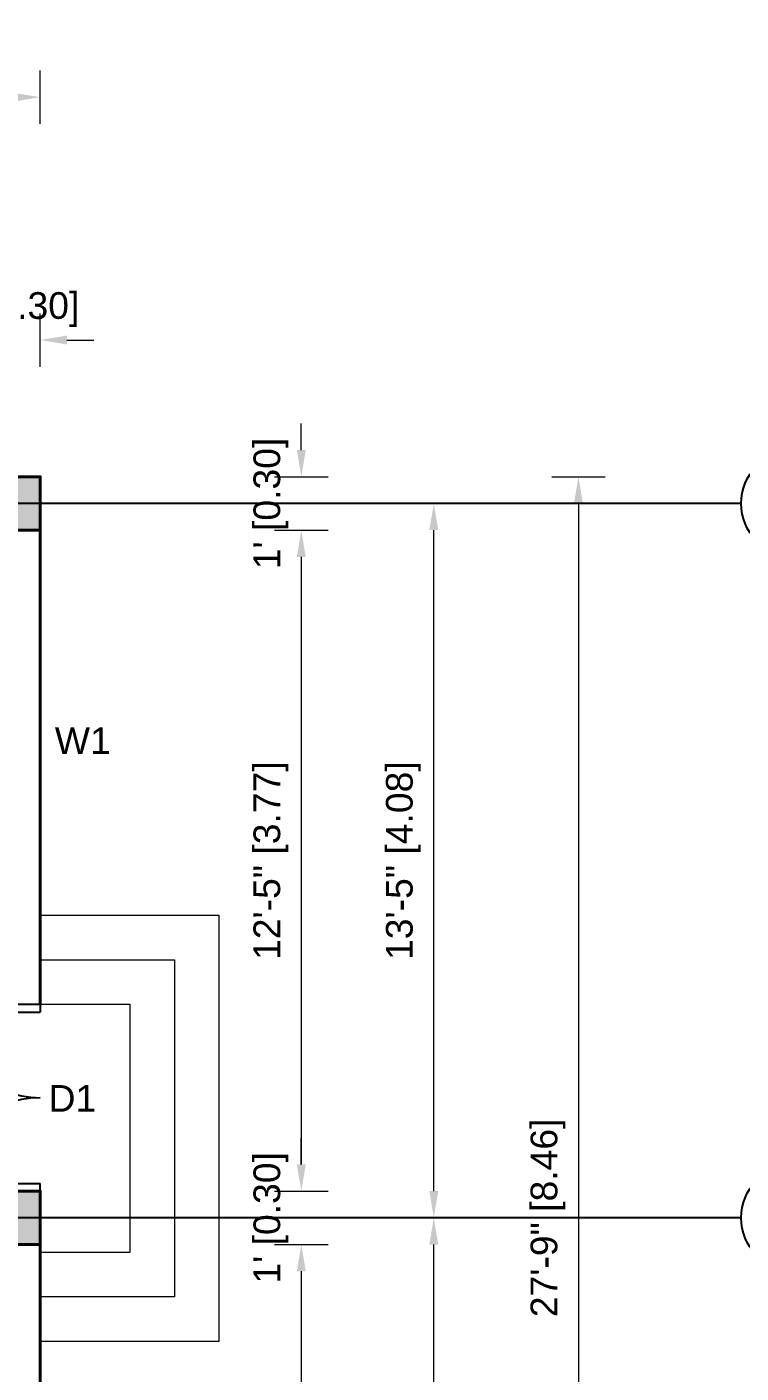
# Model space of a CAD drawing. Header units: feet. Extents: x 28652 to 66086, y -6769 to -640.
# Drawn here: x 45114.5 to 45274.9, y -1377.3 to -1074.8 of the extents above; entities that cross this region are included whole.
import ezdxf

# ---------------------------------------------------------------- set-up
doc = ezdxf.new("R2010")
doc.units = ezdxf.units.FT
doc.header["$LTSCALE"] = 50
doc.header["$MEASUREMENT"] = 0
doc.header["$PDMODE"] = 34
doc.linetypes.add('CENTER', pattern=[2, 1.25, -0.25, 0.25, -0.25])
for name, color, linetype in [('CL', 253, 'CENTER'), ('Door & Windows', 92, 'Continuous'), ('Hatch', 30, 'Continuous'), ('Text', 7, 'Continuous')]:
    doc.layers.add(name, color=color, linetype=linetype)
for name, color, linetype, lineweight in [('COLUMN', 145, 'Continuous', 40), ('DIMENSION', 142, 'Continuous', 13), ('stair', 140, 'Continuous', 18), ('wall', 6, 'Continuous', 40)]:
    doc.layers.add(name, color=color, linetype=linetype, lineweight=lineweight)
doc.styles.add('1@1000', font='arial.ttf', dxfattribs={"height": 60})
doc.styles.add('dimension', font='arial.ttf')
doc.dimstyles.new('1@100', dxfattribs={"dimscale": 0.1, "dimtxt": 60, "dimasz": 60, "dimexe": 60, "dimexo": 0, "dimgap": 30, "dimtad": 1, "dimdec": 0, "dimzin": 0, "dimdsep": 46, "dimlunit": 4, "dimtxsty": 'dimension', "dimcen": 0, "dimclrd": 256, "dimclre": 256, "dimclrt": 256, "dimadec": 0, "dimazin": 0, "dimtfac": 1, "dimtdec": 0, "dimtix": 1, "dimtofl": 0, "dimtmove": 0, "dimatfit": 3, "dimfxl": 60, "dimfxlon": 1, "dimtfillclr": 256, "dimtolj": 1, "dimtzin": 0, "dimlwd": -1, "dimlwe": -1, "dimarcsym": 0})

# ---------------------------------------------------------------- blocks, each defined once
blk = doc.blocks.new('column')
at = {"layer": 'Hatch'}
h = blk.add_hatch(color=256, dxfattribs=at)
h.dxf.hatch_style = 1
h.paths.add_polyline_path([(5267.64, 489.18), (5279.64, 489.18), (5279.64, 501.18), (5267.64, 501.18)])
at = {"layer": 'COLUMN'}
blk.add_lwpolyline([(5267.64, 501.18), (5279.64, 501.18), (5279.64, 489.18), (5267.64, 489.18)], close=True, dxfattribs=at)
blk = doc.blocks.new('*D190')
at = {"layer": 'Defpoints', "color": 0, "transparency": 16777216}
for p in [(45117.49, -1145.16), (45105.49, -1184.88), (45117.49, -1184.88)]:
    blk.add_point(p, dxfattribs=at)
at = {"layer": 'DIMENSION', "transparency": 16777216}
for p, q in [((45105.49, -1151.16), (45105.49, -1139.16)), ((45117.49, -1151.16), (45117.49, -1139.16)), ((45099.49, -1145.16), (45093.49, -1145.16)), ((45123.49, -1145.16), (45129.49, -1145.16))]:
    blk.add_line(p, q, dxfattribs=at)
for points in [[(45099.49, -1144.16), (45099.49, -1146.16), (45105.49, -1145.16)], [(45123.49, -1144.16), (45123.49, -1146.16), (45117.49, -1145.16)]]:
    blk.add_solid(points, dxfattribs=at)
at = {"layer": 'DIMENSION', "transparency": 16777216, "insert": (45111.49, -1138.31), "char_height": 6, "attachment_point": 5, "style": 'dimension'}
blk.add_mtext("\\A1;1' [0.30]", dxfattribs=at)
blk = doc.blocks.new('*D194')
at = {"layer": 'Defpoints', "color": 0, "transparency": 16777216}
for p in [(45117.49, -1090.59), (44691.26, -1175.88), (45117.49, -1175.88)]:
    blk.add_point(p, dxfattribs=at)
at = {"layer": 'DIMENSION', "transparency": 16777216}
for p, q in [((44691.26, -1096.59), (44691.26, -1084.59)), ((45117.49, -1096.59), (45117.49, -1084.59)), ((44697.26, -1090.59), (45111.49, -1090.59))]:
    blk.add_line(p, q, dxfattribs=at)
for points in [[(44697.26, -1089.59), (44697.26, -1091.59), (44691.26, -1090.59)], [(45111.49, -1089.59), (45111.49, -1091.59), (45117.49, -1090.59)]]:
    blk.add_solid(points, dxfattribs=at)
at = {"layer": 'DIMENSION', "transparency": 16777216, "insert": (44904.38, -1083.75), "char_height": 6, "attachment_point": 5, "style": 'dimension'}
blk.add_mtext('\\A1;35\'-6" [10.83]', dxfattribs=at)
blk = doc.blocks.new('*D198')
at = {"layer": 'Defpoints', "color": 0, "transparency": 16777216}
for p in [(45117.49, -1175.88), (45117.49, -1187.88), (45176.12, -1187.88)]:
    blk.add_point(p, dxfattribs=at)
at = {"layer": 'DIMENSION', "transparency": 16777216}
for p, q in [((45176.12, -1169.88), (45176.12, -1163.88)), ((45170.12, -1175.88), (45182.12, -1175.88)), ((45170.12, -1187.88), (45182.12, -1187.88)), ((45176.12, -1193.88), (45176.12, -1199.88))]:
    blk.add_line(p, q, dxfattribs=at)
for points in [[(45175.12, -1169.88), (45177.12, -1169.88), (45176.12, -1175.88)], [(45175.12, -1193.88), (45177.12, -1193.88), (45176.12, -1187.88)]]:
    blk.add_solid(points, dxfattribs=at)
at = {"layer": 'DIMENSION', "transparency": 16777216, "insert": (45169.28, -1181.88), "char_height": 6, "attachment_point": 5, "rotation": 90, "style": 'dimension'}
blk.add_mtext("\\A1;1' [0.30]", dxfattribs=at)
blk = doc.blocks.new('*D199')
at = {"layer": 'Defpoints', "color": 0, "transparency": 16777216}
for p in [(45117.49, -1187.88), (45117.49, -1336.41), (45176.12, -1336.41)]:
    blk.add_point(p, dxfattribs=at)
at = {"layer": 'DIMENSION', "transparency": 16777216}
for p, q in [((45170.12, -1187.88), (45182.12, -1187.88)), ((45176.12, -1193.88), (45176.12, -1330.41)), ((45170.12, -1336.41), (45182.12, -1336.41))]:
    blk.add_line(p, q, dxfattribs=at)
for points in [[(45175.12, -1193.88), (45177.12, -1193.88), (45176.12, -1187.88)], [(45175.12, -1330.41), (45177.12, -1330.41), (45176.12, -1336.41)]]:
    blk.add_solid(points, dxfattribs=at)
at = {"layer": 'DIMENSION', "transparency": 16777216, "insert": (45169.28, -1262.14), "char_height": 6, "attachment_point": 5, "rotation": 90, "style": 'dimension'}
blk.add_mtext('\\A1;12\'-5" [3.77]', dxfattribs=at)
blk = doc.blocks.new('*D200')
at = {"layer": 'Defpoints', "color": 0, "transparency": 16777216}
for p in [(45117.49, -1336.41), (45117.49, -1348.41), (45176.12, -1348.41)]:
    blk.add_point(p, dxfattribs=at)
at = {"layer": 'DIMENSION', "transparency": 16777216}
for p, q in [((45176.12, -1330.41), (45176.12, -1324.41)), ((45170.12, -1336.41), (45182.12, -1336.41)), ((45170.12, -1348.41), (45182.12, -1348.41)), ((45176.12, -1354.41), (45176.12, -1360.41))]:
    blk.add_line(p, q, dxfattribs=at)
for points in [[(45175.12, -1330.41), (45177.12, -1330.41), (45176.12, -1336.41)], [(45175.12, -1354.41), (45177.12, -1354.41), (45176.12, -1348.41)]]:
    blk.add_solid(points, dxfattribs=at)
at = {"layer": 'DIMENSION', "transparency": 16777216, "insert": (45169.28, -1342.41), "char_height": 6, "attachment_point": 5, "rotation": 90, "style": 'dimension'}
blk.add_mtext("\\A1;1' [0.30]", dxfattribs=at)
blk = doc.blocks.new('*D201')
at = {"layer": 'Defpoints', "color": 0, "transparency": 16777216}
for p in [(45117.49, -1348.41), (45117.49, -1496.94), (45176.12, -1496.94)]:
    blk.add_point(p, dxfattribs=at)
at = {"layer": 'DIMENSION', "transparency": 16777216}
for p, q in [((45170.12, -1348.41), (45182.12, -1348.41)), ((45176.12, -1354.41), (45176.12, -1490.94)), ((45170.12, -1496.94), (45182.12, -1496.94))]:
    blk.add_line(p, q, dxfattribs=at)
for points in [[(45175.12, -1354.41), (45177.12, -1354.41), (45176.12, -1348.41)], [(45175.12, -1490.94), (45177.12, -1490.94), (45176.12, -1496.94)]]:
    blk.add_solid(points, dxfattribs=at)
at = {"layer": 'DIMENSION', "transparency": 16777216, "insert": (45169.28, -1422.67), "char_height": 6, "attachment_point": 5, "rotation": 90, "style": 'dimension'}
blk.add_mtext('\\A1;12\'-5" [3.77]', dxfattribs=at)
blk = doc.blocks.new('*D203')
at = {"layer": 'Defpoints', "color": 0, "transparency": 16777216}
for p in [(45117.49, -1342.41), (45205.88, -1342.41), (45117.49, -1502.94)]:
    blk.add_point(p, dxfattribs=at)
at = {"layer": 'DIMENSION', "transparency": 16777216}
for p, q in [((45199.88, -1342.41), (45211.88, -1342.41)), ((45205.88, -1496.94), (45205.88, -1348.41)), ((45199.88, -1502.94), (45211.88, -1502.94))]:
    blk.add_line(p, q, dxfattribs=at)
for points in [[(45204.88, -1348.41), (45206.88, -1348.41), (45205.88, -1342.41)], [(45204.88, -1496.94), (45206.88, -1496.94), (45205.88, -1502.94)]]:
    blk.add_solid(points, dxfattribs=at)
at = {"layer": 'DIMENSION', "transparency": 16777216, "insert": (45199.04, -1422.67), "char_height": 6, "attachment_point": 5, "rotation": 90, "style": 'dimension'}
blk.add_mtext('\\A1;13\'-5" [4.08]', dxfattribs=at)
blk = doc.blocks.new('*D204')
at = {"layer": 'Defpoints', "color": 0, "transparency": 16777216}
for p in [(45117.49, -1181.88), (45205.88, -1181.88), (45117.49, -1342.41)]:
    blk.add_point(p, dxfattribs=at)
at = {"layer": 'DIMENSION', "transparency": 16777216}
for p, q in [((45199.88, -1181.88), (45211.88, -1181.88)), ((45205.88, -1336.41), (45205.88, -1187.88)), ((45199.88, -1342.41), (45211.88, -1342.41))]:
    blk.add_line(p, q, dxfattribs=at)
for points in [[(45204.88, -1187.88), (45206.88, -1187.88), (45205.88, -1181.88)], [(45204.88, -1336.41), (45206.88, -1336.41), (45205.88, -1342.41)]]:
    blk.add_solid(points, dxfattribs=at)
at = {"layer": 'DIMENSION', "transparency": 16777216, "insert": (45199.04, -1262.14), "char_height": 6, "attachment_point": 5, "rotation": 90, "style": 'dimension'}
blk.add_mtext('\\A1;13\'-5" [4.08]', dxfattribs=at)
blk = doc.blocks.new('*D54')
at = {"layer": 'Defpoints', "color": 0, "transparency": 16777216}
for p in [(45117.49, -1175.88), (45117.49, -1508.94), (45238.37, -1508.94)]:
    blk.add_point(p, dxfattribs=at)
at = {"layer": 'DIMENSION', "transparency": 16777216}
for p, q in [((45232.37, -1175.88), (45244.37, -1175.88)), ((45238.37, -1181.88), (45238.37, -1502.94)), ((45232.37, -1508.94), (45244.37, -1508.94))]:
    blk.add_line(p, q, dxfattribs=at)
for points in [[(45237.37, -1181.88), (45239.37, -1181.88), (45238.37, -1175.88)], [(45237.37, -1502.94), (45239.37, -1502.94), (45238.37, -1508.94)]]:
    blk.add_solid(points, dxfattribs=at)
at = {"layer": 'DIMENSION', "transparency": 16777216, "insert": (45231.53, -1342.41), "char_height": 6, "attachment_point": 5, "rotation": 90, "style": 'dimension'}
blk.add_mtext('\\A1;27\'-9" [8.46]', dxfattribs=at)
blk = doc.blocks.new('d1')
at = {"layer": 'Door & Windows'}
for p, q in [((9976.31, 316.23), (9976.31, 292.23)), ((9978.31, 316.23), (9978.31, 292.23)), ((10022.31, 316.23), (10022.31, 292.23)), ((10024.31, 316.23), (10024.31, 292.23))]:
    blk.add_line(p, q, dxfattribs=at)
for points in [[(9976.31, 316.23), (9976.31, 292.23), (9978.31, 292.23)], [(10024.31, 292.23), (10022.31, 292.23)]]:
    blk.add_lwpolyline(points, dxfattribs=at)
for centre, start, end in [((9976.31, 292.23), 0, 90), ((10024.31, 292.23), 90, 180)]:
    blk.add_arc(centre, 24, start, end, dxfattribs=at)

msp = doc.modelspace()

# ---------------------------------------------------------------- linework, layer by layer
msp.add_line((45117.49, -1348.41), (45108.49, -1348.41))
at = {"layer": 'CL', "ltscale": 25}
for p, q in [((45274.9, -1181.88), (44533.94, -1181.88)), ((45274.9, -1342.41), (44533.94, -1342.41))]:
    msp.add_line(p, q, dxfattribs=at)
at = {"layer": 'stair'}
for points in [[(45117.49, -1274.41), (45157.63, -1274.41), (45157.63, -1370.17), (45117.49, -1370.17)], [(45117.49, -1284.41), (45147.63, -1284.41), (45147.63, -1360.17), (45117.49, -1360.17)], [(45117.49, -1294.41), (45137.63, -1294.41), (45137.63, -1350.17), (45117.49, -1350.17)]]:
    msp.add_lwpolyline(points, dxfattribs=at)
at = {"layer": 'Text'}
for centre in [(45286.53, -1181.88), (45286.53, -1342.41)]:
    msp.add_circle(centre, 11.63, dxfattribs=at)
at = {"layer": 'wall'}
for p, q in [((44691.26, -1175.88), (45117.49, -1175.88)), ((45117.49, -1175.88), (45117.49, -1294.41)), ((45117.49, -1336.41), (45117.49, -1348.41)), ((45117.49, -1348.41), (45117.49, -1508.94))]:
    msp.add_line(p, q, dxfattribs=at)

# ---------------------------------------------------------------- block references
for p in [(39837.85, -1677.06), (39837.85, -1837.59)]:
    msp.add_blockref('column', p)
at = {"xscale": 0.874999999999977, "yscale": 0.874999999999977, "zscale": 0.874999999999977, "rotation": 90}
msp.add_blockref('d1', (45373.19, -10065.68), dxfattribs=at)

# ---------------------------------------------------------------- texts
at = {"layer": 'Text', "char_height": 6, "attachment_point": 1, "style": '1@1000'}
for s, insert in [('W1', (45120.75, -1232.19)), ('D1', (45119.35, -1312.56))]:
    msp.add_mtext_dynamic_manual_height_columns(s, width=73.9895, gutter_width=300, heights=[0], dxfattribs=dict(at, insert=insert))

# ---------------------------------------------------------------- dimensions: what is measured, and where the dimension line sits
at = {"layer": 'DIMENSION'}
for base, p1, p2, picture, middle in [((45117.49, -1090.59), (44691.26, -1175.88), (45117.49, -1175.88), '*D194', (44904.38, -1083.75)), ((45117.49, -1145.16), (45105.49, -1184.88), (45117.49, -1184.88), '*D190', (45111.49, -1138.31))]:
    dim = msp.add_linear_dim(base=base, p1=p1, p2=p2, dimstyle='1@100', override={"dimtmove": 1}, dxfattribs=at)
    dim.commit()
    dim.dimension.update_dxf_attribs({"geometry": picture, "text_midpoint": middle})
for base, p1, p2, picture, middle in [((45176.12, -1187.88), (45117.49, -1175.88), (45117.49, -1187.88), '*D198', (45169.28, -1181.88)), ((45238.37, -1508.94), (45117.49, -1175.88), (45117.49, -1508.94), '*D54', (45231.53, -1342.41)), ((45205.88, -1181.88), (45117.49, -1342.41), (45117.49, -1181.88), '*D204', (45199.04, -1262.14)), ((45176.12, -1336.41), (45117.49, -1187.88), (45117.49, -1336.41), '*D199', (45169.28, -1262.14)), ((45176.12, -1348.41), (45117.49, -1336.41), (45117.49, -1348.41), '*D200', (45169.28, -1342.41)), ((45205.88, -1342.41), (45117.49, -1502.94), (45117.49, -1342.41), '*D203', (45199.04, -1422.67)), ((45176.12, -1496.94), (45117.49, -1348.41), (45117.49, -1496.94), '*D201', (45169.28, -1422.67))]:
    dim = msp.add_linear_dim(base=base, p1=p1, p2=p2, angle=90, dimstyle='1@100', override={"dimtmove": 1}, dxfattribs=at)
    dim.commit()
    dim.dimension.update_dxf_attribs({"geometry": picture, "text_midpoint": middle})

doc.saveas('drawing.dxf')
